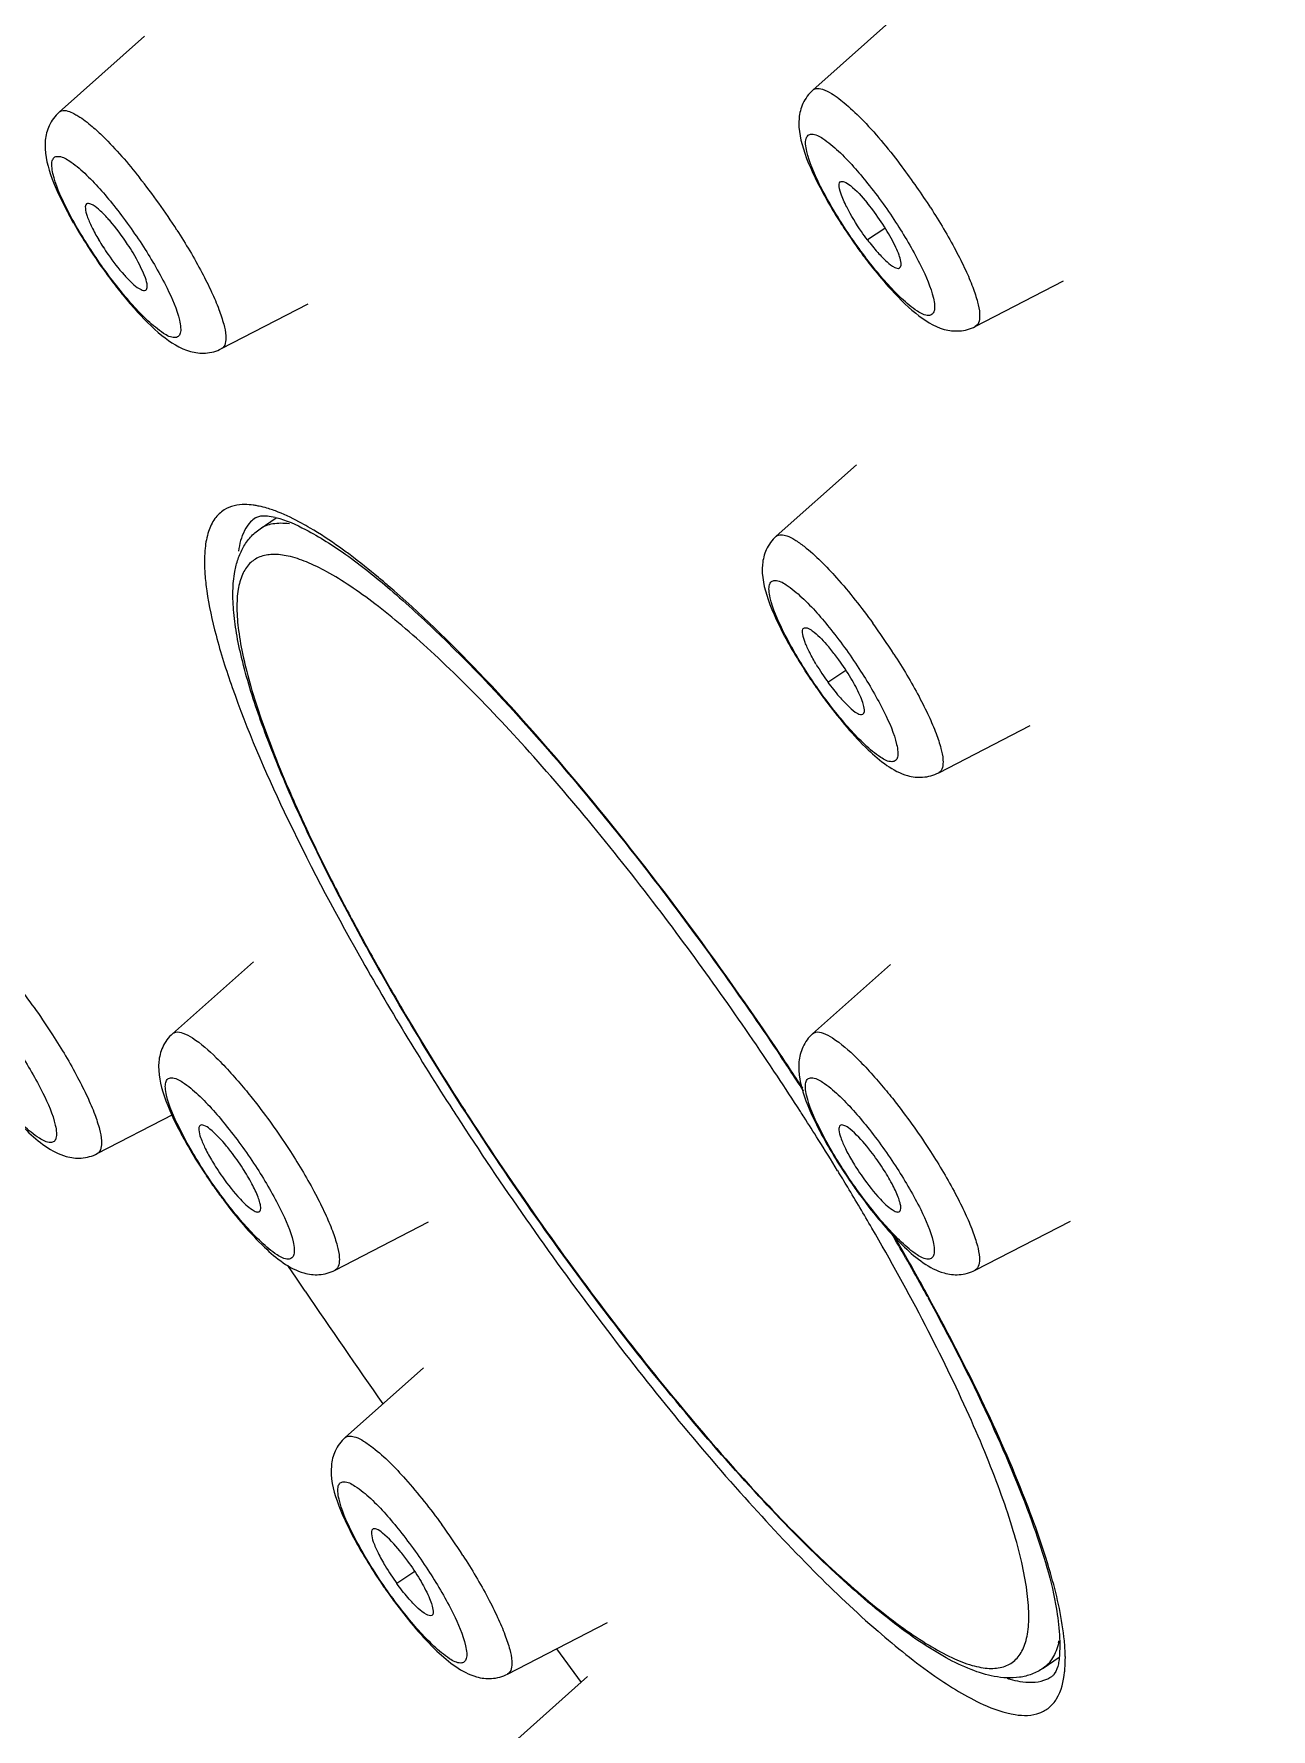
# Model space of a CAD drawing. Extents: x 11391 to 14551, y -233 to 2082.
# Drawn here: x 13446.34 to 13456.99, y 898.96 to 913.55 of the extents above; entities that cross this region are included whole.
import ezdxf

# ---------------------------------------------------------------- set-up
doc = ezdxf.new("R2010")
doc.units = 0
doc.header["$LTSCALE"] = 10
doc.header["$MEASUREMENT"] = 0
doc.layers.get('0').update_dxf_attribs({"linetype": 'CONTINUOUS'})

msp = doc.modelspace()

# ---------------------------------------------------------------- linework, layer by layer
at = {"color": 7, "linetype": 'Continuous'}
for p, q in [((13453.043, 913.062), (13453.749, 913.691)), ((13446.554, 912.871), (13447.291, 913.527)), ((13454.441, 911.027), (13455.2, 911.42)), ((13447.953, 910.837), (13448.698, 911.222)), ((13452.727, 909.222), (13453.418, 909.836)), ((13448.284, 909.286), (13448.422, 909.382)), ((13454.126, 907.187), (13454.912, 907.594)), ((13447.531, 904.941), (13448.229, 905.561)), ((13453.041, 904.941), (13453.711, 905.537)), ((13450.049, 904.271), (13450.046, 904.275)), ((13446.883, 903.909), (13447.539, 904.248)), ((13448.93, 902.906), (13449.735, 903.322)), ((13454.44, 902.906), (13455.259, 903.329)), ((13448.52, 902.946), (13448.594, 902.837)), ((13448.594, 902.837), (13448.613, 902.81)), ((13448.613, 902.81), (13448.671, 902.724)), ((13449.016, 901.465), (13449.691, 902.065)), ((13450.415, 899.43), (13451.276, 899.875)), ((13450.837, 899.648), (13451.047, 899.358)), ((13455.025, 899.48), (13455.163, 899.575)), ((13450.448, 898.825), (13451.104, 899.409))]:
    msp.add_line(p, q, dxfattribs=at)
at = {"color": 9, "linetype": 'Continuous'}
for p, q in [((13453.662, 911.871), (13453.512, 911.774)), ((13453.327, 908.067), (13453.173, 907.965)), ((13450.049, 904.276), (13450.051, 904.272)), ((13449.616, 900.312), (13449.462, 900.208))]:
    msp.add_line(p, q, dxfattribs=at)
at = {"color": 7, "linetype": 'Continuous'}
for centre, radius, start, end in [((13433.427, 891.854), 56.797, 15.2875, 81.3886), ((13449.606, 913.593), 3.373, 207.9439, 208.3243), ((13449.877, 913.741), 3.682, 208.3381, 209.7215), ((13452.07, 910.91), 1.863, 36.9797, 39.403), ((13450.412, 914.047), 4.297, 209.7342, 212.8516), ((13457.196, 914.423), 4.647, 212.7935, 213.422), ((13457.321, 914.505), 4.796, 213.4206, 216.1396), ((13450.734, 914.25), 4.678, 212.7952, 213.753), ((13448.611, 912.793), 1.996, 210.722, 212.8055), ((13450.838, 914.319), 4.803, 213.7477, 216.1374), ((13457.181, 914.403), 4.623, 216.137, 216.9614), ((13450.693, 914.212), 4.623, 216.137, 216.9614), ((13450.39, 913.982), 4.243, 216.9378, 219.1818), ((13449.788, 913.488), 3.464, 219.1371, 221.7431), ((13451.961, 907.239), 1.596, 39.1767, 41.2534), ((13451.691, 907.019), 1.944, 35.8952, 39.175), ((13456.917, 910.606), 4.691, 212.796, 213.8929), ((13454.857, 909.187), 2.08, 210.8793, 215.9686), ((13457.028, 910.681), 4.824, 213.8899, 215.1626), ((13456.992, 910.655), 4.78, 215.1596, 216.1378), ((13456.866, 910.562), 4.623, 216.137, 216.9614), ((13428.119, 888.204), 29.684, 33.6181, 33.8756), ((13428.369, 888.369), 29.384, 33.1709, 33.6185), ((13450.584, 905.663), 3.374, 207.9439, 208.3279), ((13456.093, 905.663), 3.374, 207.9439, 208.3279), ((13449.585, 904.86), 1.991, 210.7193, 212.8042), ((13455.094, 904.86), 1.991, 210.7193, 212.8042), ((13451.712, 906.319), 4.678, 212.7952, 213.753), ((13451.829, 906.397), 4.82, 213.7513, 215.3), ((13457.221, 906.319), 4.678, 212.7952, 213.753), ((13457.339, 906.397), 4.82, 213.7513, 215.3), ((13451.791, 906.37), 4.773, 215.297, 216.1382), ((13451.67, 906.282), 4.623, 216.137, 216.9614), ((13457.3, 906.37), 4.773, 215.297, 216.1382), ((13457.18, 906.282), 4.623, 216.137, 216.9614), ((13432.606, 890.952), 24.421, 29.5944, 30.1774), ((13433.822, 891.642), 23.024, 28.8932, 29.5956), ((13564.646, 982.05), 140.508, 214.37177, 214.85201), ((13434.747, 892.154), 21.967, 28.6098, 28.8901), ((13447.944, 899.235), 1.99, 35.9222, 39.1339), ((13451.173, 901.449), 2.113, 211.0073, 215.9561), ((13453.206, 902.849), 4.69, 212.796, 213.8915), ((13453.317, 902.924), 4.824, 213.8884, 215.1611), ((13453.282, 902.898), 4.78, 215.1581, 216.1378), ((13453.155, 902.806), 4.623, 216.137, 216.9614)]:
    msp.add_arc(centre, radius, start, end, dxfattribs=at)
at = {"color": 9, "linetype": 'Continuous'}
for centre, radius, start, end in [((13442.76, 908.766), 5.717, 32.7399, 38.3074), ((13449.155, 908.892), 5.831, 32.7812, 36.9948), ((13448.136, 908.82), 0.676, 79.3744, 82.3465), ((13448.123, 908.75), 0.747, 78.0477, 79.4001), ((13448.802, 905.026), 5.875, 32.7945, 35.9388), ((13429.934, 889.451), 27.363, 33.5532, 37.1777), ((13427.929, 888.074), 29.921, 33.627, 33.8855), ((13430.18, 889.612), 27.069, 32.7929, 33.558), ((13428.118, 888.199), 29.694, 33.2333, 33.6273), ((13474.458, 920.078), 29.162, 212.792, 212.9184), ((13430.49, 889.812), 26.7, 32.6654, 32.792), ((13430.733, 889.967), 26.412, 32.173, 32.6663), ((13431.344, 890.35), 25.691, 31.4706, 32.1757), ((13432.019, 890.763), 24.9, 31.0871, 31.4706), ((13433.028, 891.368), 23.723, 30.106, 31.0948), ((13433.331, 891.348), 23.603, 28.9322, 30.1051), ((13434.435, 891.96), 22.341, 28.6498, 28.9279), ((13445.092, 897.269), 5.875, 32.7945, 35.9388), ((13454.539, 899.841), 0.634, 347.106, 348.5797), ((13455.007, 900.319), 0.97, 252.4155, 254.0683)]:
    msp.add_arc(centre, radius, start, end, dxfattribs=at)
for points, knots in [([(13441.932, 948.011), (13442.345, 947.949), (13443.246, 947.685), (13444.644, 947.023), (13446.214, 946.061), (13447.943, 944.805), (13449.818, 943.265), (13452.611, 940.738), (13456.316, 936.958), (13460.875, 931.752), (13465.557, 925.877), (13470.191, 919.542), (13473.16, 915.131), (13474.606, 912.887)], [0, 0, 0, 0, 0.025797, 0.057454, 0.095279, 0.139279, 0.189273, 0.244959, 0.371733, 0.515653, 0.671935, 0.835248, 1, 1, 1, 1]), ([(13439.318, 947.414), (13439.456, 947.494), (13439.765, 947.623), (13440.283, 947.708), (13440.862, 947.691), (13441.767, 947.524), (13443.051, 947.035), (13444.724, 946.104), (13446.604, 944.804), (13448.67, 943.144), (13450.901, 941.143), (13454.194, 937.917), (13458.505, 933.192), (13463.719, 926.813), (13468.924, 919.799), (13472.258, 914.871), (13473.88, 912.353)], [0, 0, 0, 0, 0.009456, 0.019614, 0.030898, 0.043615, 0.074036, 0.11174, 0.156896, 0.209337, 0.268692, 0.334441, 0.48249, 0.647493, 0.822493, 1, 1, 1, 1]), ([(13465.369, 907.311), (13463.356, 910.431), (13459.227, 916.423), (13454.749, 922.16), (13452.456, 924.883)], [0, 0, 0, 0, 0.510491, 1, 1, 1, 1]), ([(13453.043, 913.062), (13453.05, 913.069), (13453.078, 913.081), (13453.137, 913.07), (13453.178, 913.048), (13453.202, 913.034)], [0, 0, 0, 0, 0.175212, 0.510692, 1, 1, 1, 1]), ([(13453.202, 913.034), (13453.247, 913.006), (13453.343, 912.931), (13453.554, 912.726), (13453.708, 912.538), (13453.812, 912.4)], [0, 0, 0, 0, 0.179271, 0.413158, 1, 1, 1, 1]), ([(13446.554, 912.871), (13446.56, 912.877), (13446.602, 912.898), (13446.65, 912.877), (13446.682, 912.86)], [0, 0, 0, 0, 0.19047, 1, 1, 1, 1]), ([(13446.682, 912.86), (13446.694, 912.854), (13446.75, 912.822), (13446.801, 912.782), (13446.84, 912.748)], [0, 0, 0, 0, 0.20882, 1, 1, 1, 1]), ([(13446.84, 912.748), (13446.872, 912.721), (13447.018, 912.585), (13447.148, 912.433), (13447.246, 912.31)], [0, 0, 0, 0, 0.211159, 1, 1, 1, 1]), ([(13452.991, 912.534), (13452.986, 912.555), (13452.979, 912.591), (13452.98, 912.64), (13452.998, 912.676), (13453.021, 912.683), (13453.032, 912.683)], [0, 0, 0, 0, 0.365131, 0.631135, 0.820486, 1, 1, 1, 1]), ([(13453.032, 912.683), (13453.066, 912.683), (13453.152, 912.635), (13453.221, 912.577), (13453.263, 912.537)], [0, 0, 0, 0, 0.371634, 1, 1, 1, 1]), ([(13446.502, 912.343), (13446.497, 912.364), (13446.491, 912.401), (13446.492, 912.449), (13446.509, 912.485), (13446.532, 912.492), (13446.543, 912.492)], [0, 0, 0, 0, 0.365131, 0.631135, 0.820486, 1, 1, 1, 1]), ([(13446.543, 912.492), (13446.577, 912.493), (13446.664, 912.444), (13446.732, 912.386), (13446.775, 912.346)], [0, 0, 0, 0, 0.371634, 1, 1, 1, 1]), ([(13453.3, 911.903), (13453.227, 912.017), (13453.109, 912.22), (13453.013, 912.437), (13452.991, 912.534)], [0, 0, 0, 0, 0.578747, 1, 1, 1, 1]), ([(13453.263, 912.537), (13453.354, 912.452), (13453.533, 912.246), (13453.691, 912.026), (13453.77, 911.903)], [0, 0, 0, 0, 0.460312, 1, 1, 1, 1]), ([(13446.812, 911.712), (13446.738, 911.826), (13446.621, 912.029), (13446.524, 912.246), (13446.502, 912.343)], [0, 0, 0, 0, 0.578747, 1, 1, 1, 1]), ([(13446.775, 912.346), (13446.865, 912.261), (13447.044, 912.056), (13447.202, 911.835), (13447.281, 911.712)], [0, 0, 0, 0, 0.460312, 1, 1, 1, 1]), ([(13454.057, 912.049), (13454.133, 911.93), (13454.238, 911.754), (13454.354, 911.523), (13454.418, 911.375), (13454.46, 911.246), (13454.484, 911.139), (13454.475, 911.045), (13454.441, 911.027)], [0, 0, 0, 0, 0.376857, 0.543155, 0.687785, 0.806871, 0.897775, 1, 1, 1, 1]), ([(13447.568, 911.858), (13447.645, 911.739), (13447.749, 911.564), (13447.865, 911.332), (13447.929, 911.185), (13447.971, 911.056), (13447.995, 910.948), (13447.987, 910.854), (13447.953, 910.837)], [0, 0, 0, 0, 0.376852, 0.543141, 0.687778, 0.806865, 0.897772, 1, 1, 1, 1]), ([(13453.807, 911.268), (13453.716, 911.354), (13453.538, 911.559), (13453.38, 911.78), (13453.3, 911.903)], [0, 0, 0, 0, 0.460312, 1, 1, 1, 1]), ([(13453.77, 911.903), (13453.844, 911.788), (13453.961, 911.585), (13454.058, 911.368), (13454.08, 911.272)], [0, 0, 0, 0, 0.578747, 1, 1, 1, 1]), ([(13447.319, 911.077), (13447.228, 911.163), (13447.049, 911.368), (13446.891, 911.589), (13446.812, 911.712)], [0, 0, 0, 0, 0.460312, 1, 1, 1, 1]), ([(13447.281, 911.712), (13447.355, 911.598), (13447.472, 911.394), (13447.569, 911.177), (13447.591, 911.081)], [0, 0, 0, 0, 0.578747, 1, 1, 1, 1]), ([(13454.039, 911.122), (13454.005, 911.122), (13453.918, 911.17), (13453.85, 911.229), (13453.807, 911.268)], [0, 0, 0, 0, 0.371634, 1, 1, 1, 1]), ([(13454.08, 911.272), (13454.085, 911.251), (13454.091, 911.214), (13454.09, 911.165), (13454.073, 911.129), (13454.049, 911.123), (13454.039, 911.122)], [0, 0, 0, 0, 0.365131, 0.631135, 0.820486, 1, 1, 1, 1]), ([(13447.55, 910.932), (13447.516, 910.931), (13447.43, 910.98), (13447.361, 911.038), (13447.319, 911.077)], [0, 0, 0, 0, 0.371634, 1, 1, 1, 1]), ([(13447.591, 911.081), (13447.596, 911.06), (13447.602, 911.023), (13447.602, 910.974), (13447.584, 910.938), (13447.561, 910.932), (13447.55, 910.932)], [0, 0, 0, 0, 0.365131, 0.631135, 0.820486, 1, 1, 1, 1]), ([(13447.976, 909.449), (13447.945, 909.43), (13447.887, 909.374), (13447.833, 909.257), (13447.806, 909.109), (13447.805, 908.999), (13447.807, 908.94)], [0, 0, 0, 0, 0.19624, 0.41674, 0.681094, 1, 1, 1, 1]), ([(13448.226, 909.49), (13448.202, 909.493), (13448.117, 909.5), (13448.028, 909.481), (13447.976, 909.449)], [0, 0, 0, 0, 0.283709, 1, 1, 1, 1]), ([(13448.245, 909.381), (13448.23, 909.37), (13448.169, 909.319), (13448.134, 909.243), (13448.117, 909.185)], [0, 0, 0, 0, 0.230491, 1, 1, 1, 1]), ([(13448.715, 909.293), (13448.691, 909.307), (13448.602, 909.358), (13448.51, 909.403), (13448.44, 909.431)], [0, 0, 0, 0, 0.272362, 1, 1, 1, 1]), ([(13448.284, 909.286), (13448.3, 909.298), (13448.336, 909.317), (13448.397, 909.333), (13448.465, 909.338), (13448.512, 909.335), (13448.537, 909.331)], [0, 0, 0, 0, 0.225228, 0.461144, 0.717023, 1, 1, 1, 1]), ([(13449.059, 909.062), (13449.029, 909.084), (13448.918, 909.165), (13448.802, 909.242), (13448.715, 909.293)], [0, 0, 0, 0, 0.269256, 1, 1, 1, 1]), ([(13452.727, 909.222), (13452.75, 909.242), (13452.819, 909.232), (13452.893, 909.19), (13452.941, 909.156), (13452.967, 909.136)], [0, 0, 0, 0, 0.34412, 0.6291, 1, 1, 1, 1]), ([(13452.967, 909.136), (13453.069, 909.056), (13453.277, 908.842), (13453.461, 908.609), (13453.559, 908.474)], [0, 0, 0, 0, 0.436704, 1, 1, 1, 1]), ([(13447.807, 908.94), (13447.808, 908.925), (13447.812, 908.862), (13447.819, 908.8), (13447.826, 908.753)], [0, 0, 0, 0, 0.236477, 1, 1, 1, 1]), ([(13451.736, 905.986), (13451.544, 906.239), (13451.164, 906.721), (13450.591, 907.389), (13450.121, 907.885), (13449.762, 908.229), (13449.515, 908.448), (13449.284, 908.636), (13449.069, 908.791), (13448.872, 908.913), (13448.695, 909.001), (13448.537, 909.054), (13448.4, 909.072), (13448.299, 909.055), (13448.234, 909.021), (13448.178, 908.975), (13448.124, 908.889), (13448.09, 908.757), (13448.081, 908.593), (13448.098, 908.398), (13448.139, 908.173), (13448.205, 907.919), (13448.296, 907.638), (13448.41, 907.331), (13448.548, 907.001), (13448.707, 906.651), (13448.887, 906.283), (13449.087, 905.899), (13449.305, 905.504), (13449.62, 904.957), (13449.873, 904.549), (13450.049, 904.276)], [0, 0, 0, 0, 0.094847, 0.183357, 0.263059, 0.29893, 0.331833, 0.361577, 0.388018, 0.411064, 0.43071, 0.447081, 0.460521, 0.471774, 0.476995, 0.4822, 0.493333, 0.506574, 0.522705, 0.542096, 0.564882, 0.591066, 0.620563, 0.653232, 0.688884, 0.727296, 0.768214, 0.811362, 0.856437, 0.903124, 1, 1, 1, 1]), ([(13449.388, 908.796), (13449.36, 908.82), (13449.252, 908.911), (13449.142, 908.999), (13449.059, 909.062)], [0, 0, 0, 0, 0.263313, 1, 1, 1, 1]), ([(13452.768, 904.756), (13452.226, 905.562), (13451.392, 906.691), (13450.226, 908.01), (13449.661, 908.562), (13449.388, 908.796)], [0, 0, 0, 0, 0.552087, 0.79566, 1, 1, 1, 1]), ([(13452.675, 908.693), (13452.67, 908.714), (13452.664, 908.751), (13452.665, 908.799), (13452.682, 908.836), (13452.705, 908.842), (13452.716, 908.842)], [0, 0, 0, 0, 0.365131, 0.631135, 0.820486, 1, 1, 1, 1]), ([(13452.716, 908.842), (13452.75, 908.843), (13452.837, 908.794), (13452.905, 908.736), (13452.948, 908.696)], [0, 0, 0, 0, 0.371634, 1, 1, 1, 1]), ([(13447.826, 908.753), (13447.844, 908.624), (13447.906, 908.343), (13448.11, 907.701), (13448.512, 906.773), (13449.152, 905.56), (13449.663, 904.719), (13449.943, 904.284)], [0, 0, 0, 0, 0.078374, 0.172961, 0.406417, 0.68778, 1, 1, 1, 1]), ([(13452.985, 908.062), (13452.911, 908.176), (13452.794, 908.38), (13452.697, 908.597), (13452.675, 908.693)], [0, 0, 0, 0, 0.578747, 1, 1, 1, 1]), ([(13452.948, 908.696), (13453.039, 908.611), (13453.217, 908.406), (13453.375, 908.185), (13453.454, 908.062)], [0, 0, 0, 0, 0.460312, 1, 1, 1, 1]), ([(13453.741, 908.208), (13453.818, 908.089), (13453.922, 907.914), (13454.038, 907.682), (13454.102, 907.535), (13454.144, 907.406), (13454.169, 907.298), (13454.16, 907.204), (13454.126, 907.187)], [0, 0, 0, 0, 0.37685, 0.543132, 0.687781, 0.806858, 0.897773, 1, 1, 1, 1]), ([(13453.492, 907.428), (13453.401, 907.513), (13453.222, 907.718), (13453.064, 907.939), (13452.985, 908.062)], [0, 0, 0, 0, 0.460312, 1, 1, 1, 1]), ([(13453.454, 908.062), (13453.528, 907.948), (13453.645, 907.745), (13453.742, 907.527), (13453.764, 907.431)], [0, 0, 0, 0, 0.578747, 1, 1, 1, 1]), ([(13453.723, 907.282), (13453.689, 907.281), (13453.603, 907.33), (13453.534, 907.388), (13453.492, 907.428)], [0, 0, 0, 0, 0.371634, 1, 1, 1, 1]), ([(13453.764, 907.431), (13453.769, 907.41), (13453.775, 907.373), (13453.775, 907.325), (13453.757, 907.289), (13453.734, 907.282), (13453.723, 907.282)], [0, 0, 0, 0, 0.365131, 0.631135, 0.820486, 1, 1, 1, 1]), ([(13446.107, 905.467), (13446.141, 905.426), (13446.28, 905.253), (13446.408, 905.072), (13446.499, 904.93)], [0, 0, 0, 0, 0.241146, 1, 1, 1, 1]), ([(13446.499, 904.93), (13446.576, 904.811), (13446.68, 904.636), (13446.796, 904.405), (13446.86, 904.257), (13446.902, 904.128), (13446.926, 904.02), (13446.917, 903.927), (13446.883, 903.909)], [0, 0, 0, 0, 0.376857, 0.543159, 0.687787, 0.806871, 0.897776, 1, 1, 1, 1]), ([(13447.531, 904.941), (13447.539, 904.948), (13447.569, 904.961), (13447.632, 904.946), (13447.676, 904.921), (13447.702, 904.905)], [0, 0, 0, 0, 0.171029, 0.505459, 1, 1, 1, 1]), ([(13447.702, 904.905), (13447.777, 904.857), (13447.935, 904.715), (13448.076, 904.558), (13448.154, 904.464)], [0, 0, 0, 0, 0.422165, 1, 1, 1, 1]), ([(13453.041, 904.941), (13453.049, 904.948), (13453.079, 904.961), (13453.142, 904.946), (13453.186, 904.921), (13453.211, 904.905)], [0, 0, 0, 0, 0.171029, 0.505459, 1, 1, 1, 1]), ([(13453.211, 904.905), (13453.286, 904.857), (13453.445, 904.715), (13453.586, 904.558), (13453.663, 904.464)], [0, 0, 0, 0, 0.422165, 1, 1, 1, 1]), ([(13446.212, 904.784), (13446.286, 904.67), (13446.403, 904.467), (13446.5, 904.25), (13446.522, 904.153)], [0, 0, 0, 0, 0.578747, 1, 1, 1, 1]), ([(13447.479, 904.412), (13447.475, 904.433), (13447.468, 904.47), (13447.469, 904.518), (13447.487, 904.555), (13447.51, 904.561), (13447.52, 904.561)], [0, 0, 0, 0, 0.365131, 0.631135, 0.820486, 1, 1, 1, 1]), ([(13447.52, 904.561), (13447.555, 904.562), (13447.641, 904.513), (13447.71, 904.455), (13447.752, 904.416)], [0, 0, 0, 0, 0.371634, 1, 1, 1, 1]), ([(13452.989, 904.412), (13452.984, 904.433), (13452.978, 904.47), (13452.978, 904.518), (13452.996, 904.555), (13453.019, 904.561), (13453.03, 904.561)], [0, 0, 0, 0, 0.365131, 0.631135, 0.820486, 1, 1, 1, 1]), ([(13453.03, 904.561), (13453.064, 904.562), (13453.15, 904.513), (13453.219, 904.455), (13453.261, 904.416)], [0, 0, 0, 0, 0.371634, 1, 1, 1, 1]), ([(13447.789, 903.781), (13447.716, 903.895), (13447.598, 904.099), (13447.502, 904.316), (13447.479, 904.412)], [0, 0, 0, 0, 0.578747, 1, 1, 1, 1]), ([(13447.752, 904.416), (13447.843, 904.33), (13448.021, 904.125), (13448.179, 903.904), (13448.259, 903.781)], [0, 0, 0, 0, 0.460312, 1, 1, 1, 1]), ([(13448.154, 904.464), (13448.188, 904.423), (13448.326, 904.25), (13448.454, 904.068), (13448.546, 903.927)], [0, 0, 0, 0, 0.24114, 1, 1, 1, 1]), ([(13453.299, 903.781), (13453.225, 903.895), (13453.108, 904.099), (13453.011, 904.316), (13452.989, 904.412)], [0, 0, 0, 0, 0.578747, 1, 1, 1, 1]), ([(13453.261, 904.416), (13453.352, 904.33), (13453.531, 904.125), (13453.689, 903.904), (13453.768, 903.781)], [0, 0, 0, 0, 0.460312, 1, 1, 1, 1]), ([(13453.663, 904.464), (13453.698, 904.423), (13453.836, 904.25), (13453.964, 904.068), (13454.055, 903.927)], [0, 0, 0, 0, 0.24114, 1, 1, 1, 1]), ([(13450.051, 904.272), (13450.241, 903.978), (13450.631, 903.398), (13451.24, 902.562), (13451.856, 901.783), (13452.458, 901.086), (13452.95, 900.574), (13453.324, 900.225), (13453.578, 900.008), (13453.814, 899.826), (13454.031, 899.681), (13454.226, 899.573), (13454.378, 899.512), (13454.487, 899.486), (13454.578, 899.475), (13454.664, 899.482), (13454.736, 899.513), (13454.782, 899.546), (13454.821, 899.589), (13454.852, 899.642), (13454.875, 899.704), (13454.898, 899.805), (13454.906, 899.955), (13454.887, 900.163), (13454.841, 900.403), (13454.767, 900.676), (13454.666, 900.979), (13454.538, 901.31), (13454.327, 901.801), (13454.004, 902.462), (13453.711, 902.992), (13453.551, 903.267)], [0, 0, 0, 0, 0.096, 0.191308, 0.28289, 0.367842, 0.44353, 0.477186, 0.507729, 0.534972, 0.558785, 0.579116, 0.596032, 0.603295, 0.609835, 0.621129, 0.626242, 0.631259, 0.636409, 0.641904, 0.647915, 0.654571, 0.670135, 0.68903, 0.711396, 0.737226, 0.766418, 0.798806, 0.834178, 0.912825, 1, 1, 1, 1]), ([(13446.481, 904.004), (13446.447, 904.004), (13446.36, 904.052), (13446.292, 904.11), (13446.249, 904.15)], [0, 0, 0, 0, 0.371634, 1, 1, 1, 1]), ([(13446.522, 904.153), (13446.527, 904.132), (13446.533, 904.095), (13446.532, 904.047), (13446.515, 904.011), (13446.491, 904.004), (13446.481, 904.004)], [0, 0, 0, 0, 0.365131, 0.631135, 0.820486, 1, 1, 1, 1]), ([(13449.978, 904.23), (13450.364, 903.634), (13451.151, 902.509), (13452.197, 901.216), (13453.02, 900.337), (13453.564, 899.82), (13454.048, 899.431), (13454.363, 899.235), (13454.509, 899.168)], [0, 0, 0, 0, 0.311103, 0.601108, 0.728116, 0.83855, 0.929726, 1, 1, 1, 1]), ([(13448.546, 903.927), (13448.622, 903.808), (13448.727, 903.633), (13448.842, 903.401), (13448.906, 903.254), (13448.948, 903.125), (13448.973, 903.017), (13448.964, 902.924), (13448.93, 902.906)], [0, 0, 0, 0, 0.376857, 0.543159, 0.687787, 0.806871, 0.897776, 1, 1, 1, 1]), ([(13454.055, 903.927), (13454.132, 903.808), (13454.236, 903.633), (13454.352, 903.401), (13454.416, 903.254), (13454.458, 903.125), (13454.482, 903.017), (13454.474, 902.924), (13454.44, 902.906)], [0, 0, 0, 0, 0.376857, 0.543159, 0.687787, 0.806871, 0.897776, 1, 1, 1, 1]), ([(13448.296, 903.147), (13448.205, 903.232), (13448.026, 903.437), (13447.868, 903.658), (13447.789, 903.781)], [0, 0, 0, 0, 0.460312, 1, 1, 1, 1]), ([(13448.259, 903.781), (13448.332, 903.667), (13448.45, 903.464), (13448.546, 903.247), (13448.569, 903.15)], [0, 0, 0, 0, 0.578747, 1, 1, 1, 1]), ([(13453.806, 903.147), (13453.715, 903.232), (13453.536, 903.437), (13453.378, 903.658), (13453.299, 903.781)], [0, 0, 0, 0, 0.460312, 1, 1, 1, 1]), ([(13453.768, 903.781), (13453.842, 903.667), (13453.959, 903.464), (13454.056, 903.247), (13454.078, 903.15)], [0, 0, 0, 0, 0.578747, 1, 1, 1, 1]), ([(13448.528, 903.001), (13448.493, 903), (13448.407, 903.049), (13448.338, 903.107), (13448.296, 903.147)], [0, 0, 0, 0, 0.371634, 1, 1, 1, 1]), ([(13448.569, 903.15), (13448.573, 903.129), (13448.58, 903.092), (13448.579, 903.044), (13448.561, 903.008), (13448.538, 903.001), (13448.528, 903.001)], [0, 0, 0, 0, 0.365131, 0.631135, 0.820486, 1, 1, 1, 1]), ([(13454.037, 903.001), (13454.003, 903), (13453.916, 903.049), (13453.848, 903.107), (13453.806, 903.147)], [0, 0, 0, 0, 0.371634, 1, 1, 1, 1]), ([(13454.078, 903.15), (13454.083, 903.129), (13454.089, 903.092), (13454.088, 903.044), (13454.071, 903.008), (13454.048, 903.001), (13454.037, 903.001)], [0, 0, 0, 0, 0.365131, 0.631135, 0.820486, 1, 1, 1, 1]), ([(13455.204, 899.75), (13455.183, 899.937), (13455.084, 900.358), (13454.727, 901.348), (13454.339, 902.125), (13454.04, 902.671)], [0, 0, 0, 0, 0.178184, 0.408431, 1, 1, 1, 1]), ([(13449.016, 901.465), (13449.039, 901.485), (13449.108, 901.475), (13449.182, 901.433), (13449.23, 901.399), (13449.256, 901.379)], [0, 0, 0, 0, 0.34412, 0.6291, 1, 1, 1, 1]), ([(13449.256, 901.379), (13449.358, 901.299), (13449.566, 901.085), (13449.75, 900.852), (13449.848, 900.717)], [0, 0, 0, 0, 0.436704, 1, 1, 1, 1]), ([(13448.964, 900.936), (13448.959, 900.957), (13448.953, 900.994), (13448.954, 901.042), (13448.971, 901.079), (13448.995, 901.085), (13449.005, 901.085)], [0, 0, 0, 0, 0.365131, 0.631135, 0.820486, 1, 1, 1, 1]), ([(13449.005, 901.085), (13449.039, 901.086), (13449.126, 901.037), (13449.194, 900.979), (13449.237, 900.94)], [0, 0, 0, 0, 0.371634, 1, 1, 1, 1]), ([(13449.274, 900.305), (13449.2, 900.419), (13449.083, 900.623), (13448.986, 900.84), (13448.964, 900.936)], [0, 0, 0, 0, 0.578747, 1, 1, 1, 1]), ([(13449.237, 900.94), (13449.328, 900.854), (13449.506, 900.649), (13449.664, 900.428), (13449.743, 900.305)], [0, 0, 0, 0, 0.460312, 1, 1, 1, 1]), ([(13450.03, 900.451), (13450.107, 900.332), (13450.212, 900.157), (13450.327, 899.925), (13450.391, 899.778), (13450.433, 899.649), (13450.458, 899.541), (13450.449, 899.447), (13450.415, 899.43)], [0, 0, 0, 0, 0.37685, 0.543132, 0.687781, 0.806858, 0.897773, 1, 1, 1, 1]), ([(13449.781, 899.671), (13449.69, 899.756), (13449.511, 899.961), (13449.353, 900.182), (13449.274, 900.305)], [0, 0, 0, 0, 0.460312, 1, 1, 1, 1]), ([(13449.743, 900.305), (13449.817, 900.191), (13449.935, 899.988), (13450.031, 899.771), (13450.053, 899.674)], [0, 0, 0, 0, 0.578747, 1, 1, 1, 1]), ([(13455.216, 899.574), (13455.215, 899.588), (13455.214, 899.647), (13455.209, 899.706), (13455.204, 899.75)], [0, 0, 0, 0, 0.236154, 1, 1, 1, 1]), ([(13450.012, 899.525), (13449.978, 899.524), (13449.892, 899.573), (13449.823, 899.631), (13449.781, 899.671)], [0, 0, 0, 0, 0.371634, 1, 1, 1, 1]), ([(13450.053, 899.674), (13450.058, 899.653), (13450.064, 899.616), (13450.064, 899.568), (13450.046, 899.532), (13450.023, 899.525), (13450.012, 899.525)], [0, 0, 0, 0, 0.365131, 0.631135, 0.820486, 1, 1, 1, 1]), ([(13455.157, 899.7), (13455.152, 899.676), (13455.138, 899.63), (13455.109, 899.569), (13455.072, 899.518), (13455.041, 899.491), (13455.025, 899.48)], [0, 0, 0, 0, 0.283008, 0.538892, 0.774798, 1, 1, 1, 1]), ([(13454.995, 899.095), (13455.024, 899.106), (13455.082, 899.138), (13455.175, 899.252), (13455.201, 899.367), (13455.21, 899.446)], [0, 0, 0, 0, 0.219758, 0.446454, 1, 1, 1, 1]), ([(13455.21, 899.446), (13455.211, 899.456), (13455.215, 899.499), (13455.216, 899.541), (13455.216, 899.574)], [0, 0, 0, 0, 0.237495, 1, 1, 1, 1]), ([(13454.741, 899.386), (13454.768, 899.378), (13454.863, 899.356), (13454.966, 899.354), (13455.032, 899.376)], [0, 0, 0, 0, 0.291577, 1, 1, 1, 1]), ([(13454.509, 899.168), (13454.597, 899.129), (13454.754, 899.07), (13454.929, 899.07), (13454.995, 899.095)], [0, 0, 0, 0, 0.577698, 1, 1, 1, 1])]:
    msp.add_open_spline(points, degree=3, knots=knots, dxfattribs=at)
at = {"color": 7, "linetype": 'Continuous'}
for points, knots in [([(13451.988, 924.486), (13453.454, 922.755), (13456.369, 919.131), (13459.129, 915.389), (13460.504, 913.446)], [0, 0, 0, 0, 0.487875, 1, 1, 1, 1]), ([(13453.043, 913.062), (13453.007, 913.03), (13452.951, 912.954), (13452.928, 912.864), (13452.924, 912.821)], [0, 0, 0, 0, 0.523602, 1, 1, 1, 1]), ([(13446.554, 912.871), (13446.518, 912.84), (13446.463, 912.763), (13446.44, 912.673), (13446.436, 912.63)], [0, 0, 0, 0, 0.523602, 1, 1, 1, 1]), ([(13452.924, 912.821), (13452.915, 912.719), (13452.969, 912.492), (13453.068, 912.291), (13453.126, 912.183)], [0, 0, 0, 0, 0.453674, 1, 1, 1, 1]), ([(13446.436, 912.63), (13446.426, 912.531), (13446.477, 912.312), (13446.571, 912.117), (13446.626, 912.013)], [0, 0, 0, 0, 0.456059, 1, 1, 1, 1]), ([(13453.279, 912.272), (13453.288, 912.279), (13453.325, 912.272), (13453.404, 912.214), (13453.466, 912.146), (13453.51, 912.093)], [0, 0, 0, 0, 0.11077, 0.313179, 1, 1, 1, 1]), ([(13453.126, 912.183), (13453.138, 912.16), (13453.19, 912.066), (13453.246, 911.975), (13453.29, 911.906)], [0, 0, 0, 0, 0.241728, 1, 1, 1, 1]), ([(13453.334, 912.056), (13453.315, 912.094), (13453.288, 912.157), (13453.266, 912.226), (13453.27, 912.253)], [0, 0, 0, 0, 0.617539, 1, 1, 1, 1]), ([(13446.79, 912.082), (13446.781, 912.074), (13446.778, 912.032), (13446.798, 911.968), (13446.838, 911.875), (13446.874, 911.81), (13446.896, 911.774)], [0, 0, 0, 0, 0.11201, 0.321035, 0.624829, 1, 1, 1, 1]), ([(13446.894, 912.036), (13446.874, 912.053), (13446.847, 912.078), (13446.8, 912.09), (13446.79, 912.082)], [0, 0, 0, 0, 0.665448, 1, 1, 1, 1]), ([(13446.99, 911.939), (13446.982, 911.948), (13446.951, 911.982), (13446.919, 912.015), (13446.894, 912.036)], [0, 0, 0, 0, 0.278822, 1, 1, 1, 1]), ([(13453.512, 911.774), (13453.495, 911.797), (13453.43, 911.887), (13453.371, 911.982), (13453.334, 912.056)], [0, 0, 0, 0, 0.257789, 1, 1, 1, 1]), ([(13453.789, 911.531), (13453.805, 911.541), (13453.801, 911.591), (13453.784, 911.646), (13453.744, 911.742), (13453.67, 911.872), (13453.599, 911.977), (13453.559, 912.031)], [0, 0, 0, 0, 0.102832, 0.200375, 0.327209, 0.645345, 1, 1, 1, 1]), ([(13447.191, 911.661), (13447.176, 911.686), (13447.115, 911.782), (13447.046, 911.874), (13446.99, 911.939)], [0, 0, 0, 0, 0.253644, 1, 1, 1, 1]), ([(13446.934, 911.712), (13446.948, 911.69), (13447.004, 911.606), (13447.066, 911.526), (13447.115, 911.471)], [0, 0, 0, 0, 0.259213, 1, 1, 1, 1]), ([(13453.512, 911.774), (13453.54, 911.737), (13453.593, 911.67), (13453.674, 911.589), (13453.731, 911.541), (13453.777, 911.524), (13453.789, 911.531)], [0, 0, 0, 0, 0.372303, 0.679073, 0.890275, 1, 1, 1, 1]), ([(13447.3, 911.34), (13447.311, 911.346), (13447.317, 911.39), (13447.281, 911.496), (13447.232, 911.593), (13447.191, 911.661)], [0, 0, 0, 0, 0.105913, 0.312439, 1, 1, 1, 1]), ([(13453.487, 911.623), (13453.504, 911.601), (13453.57, 911.515), (13453.639, 911.432), (13453.692, 911.373)], [0, 0, 0, 0, 0.259605, 1, 1, 1, 1]), ([(13447.115, 911.471), (13447.123, 911.463), (13447.149, 911.434), (13447.178, 911.406), (13447.199, 911.387)], [0, 0, 0, 0, 0.276583, 1, 1, 1, 1]), ([(13447.199, 911.387), (13447.218, 911.371), (13447.246, 911.348), (13447.289, 911.334), (13447.3, 911.34)], [0, 0, 0, 0, 0.654409, 1, 1, 1, 1]), ([(13453.692, 911.373), (13453.765, 911.29), (13453.906, 911.144), (13454.083, 911.028), (13454.173, 911.003)], [0, 0, 0, 0, 0.539944, 1, 1, 1, 1]), ([(13447.203, 911.182), (13447.277, 911.1), (13447.418, 910.953), (13447.594, 910.838), (13447.685, 910.813)], [0, 0, 0, 0, 0.539944, 1, 1, 1, 1]), ([(13454.173, 911.003), (13454.215, 910.992), (13454.308, 910.981), (13454.399, 911.005), (13454.441, 911.027)], [0, 0, 0, 0, 0.476393, 1, 1, 1, 1]), ([(13447.685, 910.813), (13447.727, 910.801), (13447.819, 910.79), (13447.91, 910.815), (13447.953, 910.837)], [0, 0, 0, 0, 0.476393, 1, 1, 1, 1]), ([(13448.245, 909.381), (13448.248, 909.383), (13448.274, 909.397), (13448.305, 909.399), (13448.329, 909.398)], [0, 0, 0, 0, 0.152264, 1, 1, 1, 1]), ([(13448.329, 909.398), (13448.335, 909.398), (13448.364, 909.396), (13448.392, 909.391), (13448.414, 909.386)], [0, 0, 0, 0, 0.212251, 1, 1, 1, 1]), ([(13448.421, 909.385), (13448.51, 909.361), (13448.719, 909.265), (13448.912, 909.144), (13449.023, 909.065)], [0, 0, 0, 0, 0.4025, 1, 1, 1, 1]), ([(13448.067, 908.919), (13448.074, 908.955), (13448.092, 909.026), (13448.136, 909.127), (13448.199, 909.217), (13448.254, 909.266), (13448.284, 909.286)], [0, 0, 0, 0, 0.252583, 0.500855, 0.748774, 1, 1, 1, 1]), ([(13452.727, 909.222), (13452.691, 909.19), (13452.636, 909.114), (13452.613, 909.023), (13452.609, 908.98)], [0, 0, 0, 0, 0.523602, 1, 1, 1, 1]), ([(13449.023, 909.065), (13449.155, 908.971), (13449.431, 908.749), (13450.03, 908.197), (13450.836, 907.327), (13451.812, 906.113), (13452.449, 905.219), (13452.764, 904.749)], [0, 0, 0, 0, 0.084762, 0.185258, 0.425922, 0.704165, 1, 1, 1, 1]), ([(13452.609, 908.98), (13452.599, 908.879), (13452.654, 908.652), (13452.752, 908.451), (13452.81, 908.343)], [0, 0, 0, 0, 0.453717, 1, 1, 1, 1]), ([(13450.046, 904.275), (13449.89, 904.518), (13449.59, 904.999), (13449.179, 905.714), (13448.874, 906.296), (13448.66, 906.741), (13448.479, 907.143), (13448.293, 907.605), (13448.155, 908.043), (13448.085, 908.355), (13448.056, 908.56), (13448.047, 908.746), (13448.057, 908.864), (13448.067, 908.919)], [0, 0, 0, 0, 0.169789, 0.332283, 0.484001, 0.554827, 0.621823, 0.74315, 0.846286, 0.89081, 0.930962, 0.967284, 1, 1, 1, 1]), ([(13452.81, 908.343), (13452.822, 908.32), (13452.875, 908.226), (13452.93, 908.134), (13452.975, 908.066)], [0, 0, 0, 0, 0.241708, 1, 1, 1, 1]), ([(13453.072, 908.119), (13453.052, 908.152), (13453.017, 908.214), (13452.977, 908.301), (13452.957, 908.368), (13452.951, 908.409), (13452.957, 908.422)], [0, 0, 0, 0, 0.352672, 0.646498, 0.86565, 1, 1, 1, 1]), ([(13452.964, 908.432), (13452.971, 908.437), (13453.002, 908.434), (13453.07, 908.388), (13453.123, 908.334), (13453.161, 908.291)], [0, 0, 0, 0, 0.115877, 0.317448, 1, 1, 1, 1]), ([(13453.473, 907.691), (13453.489, 907.7), (13453.486, 907.746), (13453.471, 907.796), (13453.436, 907.886), (13453.369, 908.008), (13453.303, 908.108), (13453.266, 908.159)], [0, 0, 0, 0, 0.102605, 0.198489, 0.323234, 0.639303, 1, 1, 1, 1]), ([(13453.173, 907.965), (13453.203, 907.924), (13453.261, 907.849), (13453.348, 907.758), (13453.41, 907.703), (13453.46, 907.683), (13453.473, 907.691)], [0, 0, 0, 0, 0.369117, 0.67789, 0.891632, 1, 1, 1, 1]), ([(13453.172, 907.783), (13453.278, 907.642), (13453.436, 907.452), (13453.672, 907.247), (13453.794, 907.18), (13453.858, 907.163)], [0, 0, 0, 0, 0.563793, 0.78802, 1, 1, 1, 1]), ([(13453.858, 907.163), (13453.9, 907.151), (13453.992, 907.14), (13454.083, 907.165), (13454.126, 907.187)], [0, 0, 0, 0, 0.476393, 1, 1, 1, 1]), ([(13447.531, 904.941), (13447.496, 904.909), (13447.44, 904.833), (13447.417, 904.742), (13447.413, 904.699)], [0, 0, 0, 0, 0.523602, 1, 1, 1, 1]), ([(13453.041, 904.941), (13453.005, 904.909), (13452.95, 904.833), (13452.927, 904.742), (13452.923, 904.699)], [0, 0, 0, 0, 0.523602, 1, 1, 1, 1]), ([(13447.413, 904.699), (13447.404, 904.601), (13447.455, 904.381), (13447.548, 904.186), (13447.604, 904.082)], [0, 0, 0, 0, 0.456059, 1, 1, 1, 1]), ([(13452.923, 904.699), (13452.913, 904.601), (13452.964, 904.381), (13453.058, 904.186), (13453.113, 904.082)], [0, 0, 0, 0, 0.456059, 1, 1, 1, 1]), ([(13445.929, 904.505), (13446.035, 904.364), (13446.194, 904.174), (13446.429, 903.969), (13446.552, 903.903), (13446.615, 903.885)], [0, 0, 0, 0, 0.563793, 0.78802, 1, 1, 1, 1]), ([(13454.604, 899.409), (13454.536, 899.422), (13454.393, 899.467), (13454.179, 899.571), (13453.949, 899.714), (13453.704, 899.894), (13453.442, 900.111), (13453.055, 900.462), (13452.547, 900.983), (13451.922, 901.696), (13451.283, 902.499), (13450.651, 903.363), (13450.246, 903.965), (13450.049, 904.271)], [0, 0, 0, 0, 0.030866, 0.065936, 0.105673, 0.150736, 0.201183, 0.256831, 0.382497, 0.52435, 0.677962, 0.838294, 1, 1, 1, 1]), ([(13447.768, 904.151), (13447.758, 904.143), (13447.755, 904.101), (13447.775, 904.037), (13447.815, 903.945), (13447.852, 903.879), (13447.873, 903.843)], [0, 0, 0, 0, 0.111856, 0.320699, 0.624531, 1, 1, 1, 1]), ([(13447.997, 903.973), (13447.953, 904.026), (13447.89, 904.093), (13447.813, 904.152), (13447.776, 904.158), (13447.768, 904.151)], [0, 0, 0, 0, 0.687353, 0.891082, 1, 1, 1, 1]), ([(13453.277, 904.151), (13453.268, 904.143), (13453.265, 904.101), (13453.285, 904.037), (13453.324, 903.945), (13453.361, 903.879), (13453.383, 903.843)], [0, 0, 0, 0, 0.111856, 0.320699, 0.624531, 1, 1, 1, 1]), ([(13453.506, 903.973), (13453.463, 904.026), (13453.4, 904.093), (13453.323, 904.152), (13453.286, 904.158), (13453.277, 904.151)], [0, 0, 0, 0, 0.687353, 0.891082, 1, 1, 1, 1]), ([(13447.614, 904.062), (13447.627, 904.039), (13447.679, 903.945), (13447.735, 903.853), (13447.779, 903.785)], [0, 0, 0, 0, 0.2417, 1, 1, 1, 1]), ([(13448.137, 903.781), (13448.104, 903.832), (13448.058, 903.896), (13448.009, 903.958), (13447.997, 903.973)], [0, 0, 0, 0, 0.75821, 1, 1, 1, 1]), ([(13453.124, 904.062), (13453.136, 904.039), (13453.188, 903.945), (13453.244, 903.853), (13453.288, 903.785)], [0, 0, 0, 0, 0.2417, 1, 1, 1, 1]), ([(13453.646, 903.781), (13453.614, 903.832), (13453.568, 903.896), (13453.519, 903.958), (13453.506, 903.973)], [0, 0, 0, 0, 0.75821, 1, 1, 1, 1]), ([(13446.615, 903.885), (13446.657, 903.873), (13446.75, 903.862), (13446.841, 903.887), (13446.883, 903.909)], [0, 0, 0, 0, 0.476393, 1, 1, 1, 1]), ([(13447.911, 903.781), (13447.927, 903.756), (13447.99, 903.664), (13448.059, 903.576), (13448.115, 903.516)], [0, 0, 0, 0, 0.263066, 1, 1, 1, 1]), ([(13448.277, 903.409), (13448.29, 903.416), (13448.292, 903.45), (13448.283, 903.49), (13448.26, 903.559), (13448.212, 903.657), (13448.164, 903.738), (13448.137, 903.781)], [0, 0, 0, 0, 0.10324, 0.19461, 0.313741, 0.624308, 1, 1, 1, 1]), ([(13453.421, 903.781), (13453.437, 903.756), (13453.499, 903.664), (13453.568, 903.576), (13453.624, 903.516)], [0, 0, 0, 0, 0.263066, 1, 1, 1, 1]), ([(13453.787, 903.409), (13453.799, 903.416), (13453.802, 903.45), (13453.793, 903.49), (13453.77, 903.559), (13453.722, 903.657), (13453.674, 903.738), (13453.646, 903.781)], [0, 0, 0, 0, 0.10324, 0.19461, 0.313741, 0.624308, 1, 1, 1, 1]), ([(13447.976, 903.502), (13448.082, 903.361), (13448.24, 903.171), (13448.476, 902.966), (13448.598, 902.9), (13448.662, 902.882)], [0, 0, 0, 0, 0.563793, 0.78802, 1, 1, 1, 1]), ([(13448.115, 903.516), (13448.146, 903.484), (13448.189, 903.442), (13448.245, 903.408), (13448.27, 903.405), (13448.277, 903.409)], [0, 0, 0, 0, 0.670596, 0.875243, 1, 1, 1, 1]), ([(13453.486, 903.502), (13453.591, 903.361), (13453.75, 903.171), (13453.985, 902.966), (13454.108, 902.9), (13454.172, 902.882)], [0, 0, 0, 0, 0.563793, 0.78802, 1, 1, 1, 1]), ([(13453.624, 903.516), (13453.655, 903.484), (13453.698, 903.442), (13453.755, 903.408), (13453.78, 903.405), (13453.787, 903.409)], [0, 0, 0, 0, 0.670596, 0.875243, 1, 1, 1, 1]), ([(13448.662, 902.882), (13448.704, 902.87), (13448.796, 902.859), (13448.888, 902.884), (13448.93, 902.906)], [0, 0, 0, 0, 0.476393, 1, 1, 1, 1]), ([(13454.172, 902.882), (13454.214, 902.87), (13454.306, 902.859), (13454.397, 902.884), (13454.44, 902.906)], [0, 0, 0, 0, 0.476393, 1, 1, 1, 1]), ([(13454.031, 902.672), (13454.216, 902.334), (13454.54, 901.702), (13454.913, 900.82), (13455.135, 900.126), (13455.177, 899.719), (13455.163, 899.564)], [0, 0, 0, 0, 0.346497, 0.637858, 0.859921, 1, 1, 1, 1]), ([(13449.016, 901.465), (13448.981, 901.433), (13448.925, 901.357), (13448.902, 901.266), (13448.898, 901.223)], [0, 0, 0, 0, 0.523602, 1, 1, 1, 1]), ([(13448.898, 901.223), (13448.888, 901.122), (13448.943, 900.895), (13449.041, 900.694), (13449.099, 900.586)], [0, 0, 0, 0, 0.453734, 1, 1, 1, 1]), ([(13449.252, 900.675), (13449.243, 900.666), (13449.241, 900.623), (13449.261, 900.558), (13449.302, 900.464), (13449.34, 900.397), (13449.362, 900.36)], [0, 0, 0, 0, 0.112378, 0.322233, 0.626434, 1, 1, 1, 1]), ([(13449.487, 900.491), (13449.442, 900.546), (13449.378, 900.614), (13449.299, 900.676), (13449.261, 900.682), (13449.252, 900.675)], [0, 0, 0, 0, 0.688879, 0.892568, 1, 1, 1, 1]), ([(13449.099, 900.586), (13449.112, 900.563), (13449.164, 900.469), (13449.22, 900.377), (13449.264, 900.309)], [0, 0, 0, 0, 0.2417, 1, 1, 1, 1]), ([(13449.555, 900.402), (13449.592, 900.351), (13449.658, 900.251), (13449.724, 900.129), (13449.76, 900.04), (13449.774, 899.99), (13449.778, 899.942), (13449.762, 899.934)], [0, 0, 0, 0, 0.360793, 0.676482, 0.800458, 0.897146, 1, 1, 1, 1]), ([(13449.762, 899.934), (13449.748, 899.927), (13449.699, 899.948), (13449.636, 900.002), (13449.55, 900.093), (13449.492, 900.167), (13449.462, 900.208)], [0, 0, 0, 0, 0.110915, 0.323454, 0.631715, 1, 1, 1, 1]), ([(13449.461, 900.026), (13449.567, 899.885), (13449.725, 899.695), (13449.961, 899.49), (13450.083, 899.424), (13450.147, 899.406)], [0, 0, 0, 0, 0.563793, 0.78802, 1, 1, 1, 1]), ([(13455.025, 899.48), (13454.995, 899.459), (13454.929, 899.425), (13454.823, 899.399), (13454.713, 899.394), (13454.64, 899.403), (13454.604, 899.409)], [0, 0, 0, 0, 0.251226, 0.499145, 0.747417, 1, 1, 1, 1]), ([(13455.164, 899.566), (13455.162, 899.55), (13455.154, 899.504), (13455.139, 899.458), (13455.121, 899.433)], [0, 0, 0, 0, 0.340803, 1, 1, 1, 1]), ([(13450.147, 899.406), (13450.189, 899.394), (13450.281, 899.383), (13450.372, 899.408), (13450.415, 899.43)], [0, 0, 0, 0, 0.476393, 1, 1, 1, 1]), ([(13455.121, 899.433), (13455.12, 899.43), (13455.113, 899.421), (13455.105, 899.413), (13455.099, 899.409)], [0, 0, 0, 0, 0.312628, 1, 1, 1, 1])]:
    msp.add_open_spline(points, degree=3, knots=knots, dxfattribs=at)
for points in [[(13453.27, 912.253), (13453.271, 912.26), (13453.274, 912.268), (13453.279, 912.272)], [(13452.957, 908.422), (13452.958, 908.426), (13452.96, 908.429), (13452.964, 908.432)]]:
    msp.add_open_spline(points, degree=3, dxfattribs=at)
at = {"color": 9, "linetype": 'Continuous'}
for points in [[(13448.344, 909.464), (13448.322, 909.47), (13448.3, 909.476), (13448.278, 909.481)], [(13448.44, 909.431), (13448.409, 909.443), (13448.377, 909.454), (13448.344, 909.464)], [(13448.117, 909.185), (13448.109, 909.155), (13448.103, 909.125), (13448.099, 909.094)], [(13455.032, 899.376), (13455.055, 899.384), (13455.078, 899.395), (13455.099, 899.409)]]:
    msp.add_open_spline(points, degree=3, dxfattribs=at)

doc.saveas('drawing.dxf')
